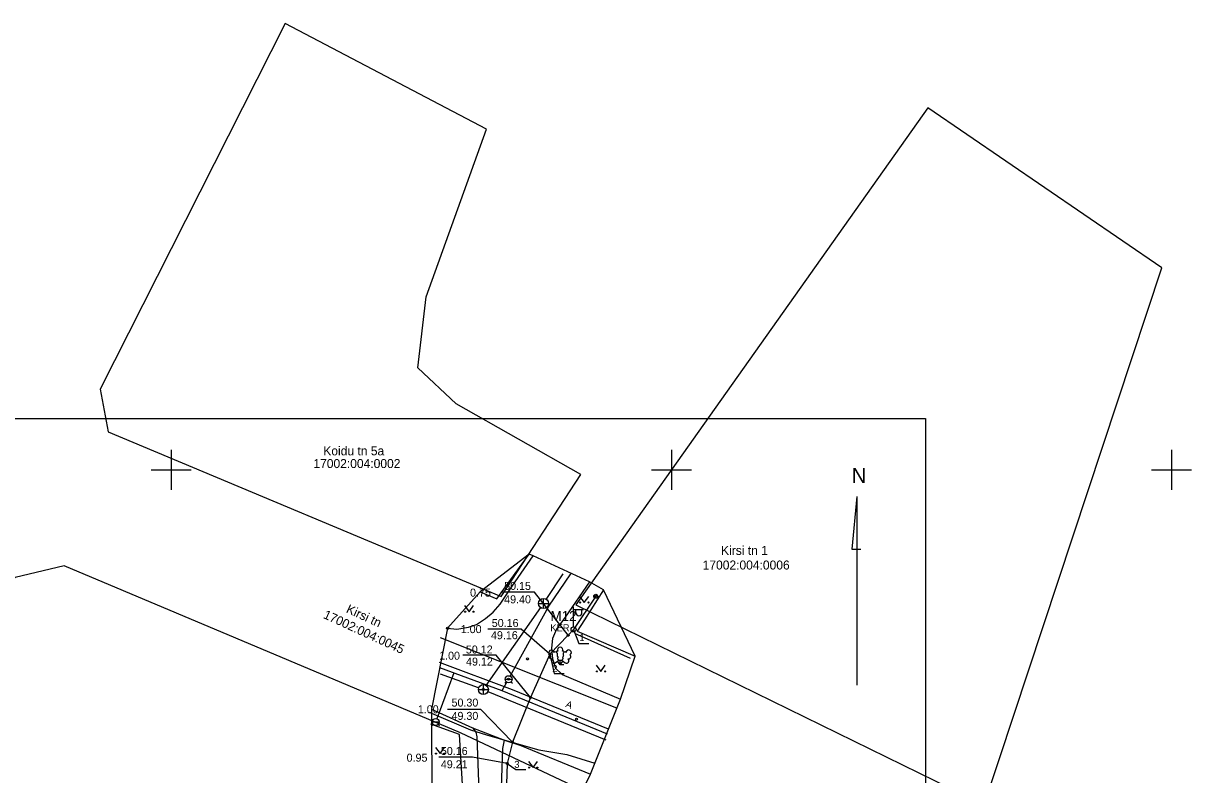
# Model space of a CAD drawing. Extents: x 641969 to 642167, y 6456765 to 6456945.
# Drawn here: x 642035.2 to 642152, y 6456869.5 to 6456944.7 of the extents above; entities that cross this region are included whole.
import ezdxf

# ---------------------------------------------------------------- set-up
doc = ezdxf.new("R2010")
doc.units = 0
for name, color, linetype in [('ABIJOONIS', 7, 'Continuous'), ('AED', 7, 'Continuous'), ('HALJASTUS', 7, 'Continuous'), ('KKAEV', 7, 'Continuous'), ('KTRASS', 7, 'Continuous'), ('MOOTMPUNKT', 7, 'Continuous'), ('MOOTPIIR', 7, 'Continuous'), ('MPKAABEL', 7, 'Continuous'), ('PIIR', 7, 'Continuous'), ('POST', 7, 'Continuous'), ('PUU', 7, 'Continuous'), ('SITRASS', 7, 'Continuous'), ('TEE', 7, 'Continuous'), ('VKAEV', 7, 'Continuous'), ('VORK', 7, 'Continuous'), ('VORMISTUS', 7, 'Continuous'), ('VTRASS', 7, 'Continuous')]:
    doc.layers.add(name, color=color, linetype=linetype)

msp = doc.modelspace()

# ---------------------------------------------------------------- linework, layer by layer
at = {"layer": 'ABIJOONIS'}
for points in [[(642090.22, 6456884.04), (642090.73, 6456882.64), (642091.73, 6456882.64)], [(642087.85, 6456881.57), (642088.27, 6456879.64), (642089.27, 6456879.64)], [(642083.59, 6456870.64), (642084.45, 6456870.04), (642085.45, 6456870.04)]]:
    msp.add_lwpolyline(points, dxfattribs=at)
at = {"layer": 'AED'}
for points in [[(642080.88, 6456887.81), (642082.54, 6456887.1), (642085.79, 6456891.55)], [(642093.22, 6456888.01), (642091.31, 6456885.01), (642090.57, 6456883.85), (642096.38, 6456881.36)]]:
    msp.add_lwpolyline(points, dxfattribs=at)
at = {"layer": 'HALJASTUS'}
for p, q in [((642090.82, 6456887.33), (642091.28, 6456886.73)), ((642091.28, 6456886.73), (642091.73, 6456887.33)), ((642079.31, 6456886.42), (642079.78, 6456885.81)), ((642079.78, 6456885.81), (642080.22, 6456886.42)), ((642090.32, 6456883.66), (642095.86, 6456881.17)), ((642092.49, 6456880.45), (642092.95, 6456879.84)), ((642092.95, 6456879.84), (642093.39, 6456880.45)), ((642076.41, 6456872.23), (642076.88, 6456871.62)), ((642076.88, 6456871.62), (642077.32, 6456872.23)), ((642085.71, 6456870.83), (642086.18, 6456870.22)), ((642086.18, 6456870.22), (642086.62, 6456870.83))]:
    msp.add_line(p, q, dxfattribs=at)
msp.add_lwpolyline([(642075.31, 6456862.16), (642079.52, 6456861.89), (642078.83, 6456873.52), (642075.94, 6456874.57)], dxfattribs=at)
for centre in [(642090.88, 6456886.73), (642091.71, 6456886.73), (642079.38, 6456885.81), (642080.21, 6456885.81), (642092.55, 6456879.84), (642093.38, 6456879.84), (642076.47, 6456871.62), (642077.3, 6456871.62), (642085.77, 6456870.22), (642086.6, 6456870.22)]:
    msp.add_circle(centre, 0.055, dxfattribs=at)
at = {"layer": 'KKAEV'}
for p, q in [((642087.22, 6456886.13), (642087.22, 6456887.13)), ((642086.72, 6456886.63), (642087.72, 6456886.63)), ((642080.7, 6456878.02), (642081.7, 6456878.02)), ((642081.2, 6456877.52), (642081.2, 6456878.52))]:
    msp.add_line(p, q, dxfattribs=at)
for centre in [(642087.22, 6456886.63), (642081.2, 6456878.02)]:
    msp.add_circle(centre, 0.5, dxfattribs=at)
at = {"layer": 'KTRASS'}
for p, q in [((642087.49, 6456887.04), (642089.18, 6456889.6)), ((642081.48, 6456878.43), (642086.93, 6456886.22)), ((642094.55, 6456876.16), (642076.9, 6456883.21)), ((642080.73, 6456878.19), (642076.9, 6456879.57)), ((642081.66, 6456877.83), (642093.45, 6456873.01))]:
    msp.add_line(p, q, dxfattribs=at)
msp.add_lwpolyline([(642093.7, 6456874.05), (642084.1, 6456878), (642076.83, 6456880.72)], dxfattribs=at)
at = {"layer": 'MOOTMPUNKT'}
for centre in [(642092.44, 6456887.35), (642077.63, 6456884.15), (642089.67, 6456883.45), (642087.85, 6456881.57), (642085.6, 6456881.08), (642083.72, 6456879.06), (642081.2, 6456878.02), (642085.92, 6456877.23), (642090.52, 6456875.05), (642084.12, 6456872.77), (642083.59, 6456870.64)]:
    msp.add_circle(centre, 0.1, dxfattribs=at)
at = {"layer": 'MOOTPIIR'}
msp.add_lwpolyline([(642075.27, 6456809.15), (642076.87, 6456807.97), (642089.76, 6456806.06), (642094.07, 6456815.33), (642089.22, 6456823.81), (642091.21, 6456835.11), (642091.87, 6456848.07), (642090.32, 6456865.44), (642091.06, 6456867.75), (642091.9, 6456869.56), (642094.92, 6456877.06), (642096.38, 6456881.36), (642093.22, 6456888.01), (642091.82, 6456888.79), (642086.17, 6456891.39), (642085.79, 6456891.55), (642080.88, 6456887.81), (642077.63, 6456884.15), (642076, 6456876.05), (642076.08, 6456857.69), (642076.07, 6456857.59), (642077.32, 6456838)], close=True, dxfattribs=at)
at = {"layer": 'MPKAABEL'}
for points in [[(642089.67, 6456883.45), (642086.32, 6456887.75), (642082.98, 6456887.75)], [(642090.22, 6456884.04), (642089.67, 6456883.45), (642087.85, 6456881.57), (642085.92, 6456877.23), (642084.12, 6456872.77), (642083.59, 6456870.64), (642083.47, 6456867.53), (642083.78, 6456858.47), (642084.45, 6456851.76), (642085.48, 6456843.01), (642086.01, 6456837.18), (642086.14, 6456834.75), (642085.85, 6456829.74), (642085.53, 6456827.46), (642084.28, 6456822.35), (642083.55, 6456820.17), (642081.05, 6456814.7), (642078.93, 6456810.72), (642079.13, 6456810.56)], [(642090.22, 6456884.04), (642089.67, 6456883.45), (642087.85, 6456881.57), (642085.92, 6456877.23), (642084.12, 6456872.77), (642083.59, 6456870.64), (642083.47, 6456867.53), (642083.78, 6456858.47), (642084.45, 6456851.76), (642085.48, 6456843.01), (642086.01, 6456837.18), (642086.14, 6456834.75), (642085.85, 6456829.74), (642085.53, 6456827.46), (642084.28, 6456822.35), (642083.55, 6456820.17), (642081.05, 6456814.7), (642078.93, 6456810.72), (642079.13, 6456810.56)], [(642087.85, 6456881.57), (642084.98, 6456884.07), (642081.64, 6456884.07)], [(642085.92, 6456877.23), (642082.47, 6456881.46), (642079.14, 6456881.46)], [(642084.12, 6456872.77), (642080.96, 6456876.04), (642077.62, 6456876.04)], [(642083.59, 6456870.64), (642080.1, 6456871.27), (642076.76, 6456871.27)]]:
    msp.add_lwpolyline(points, dxfattribs=at)
at = {"layer": 'PIIR'}
for points in [[(642061.38, 6456944.66), (642042.89, 6456908.08), (642043.7, 6456903.8), (642082.97, 6456887.33), (642090.93, 6456899.53), (642078.47, 6456906.61), (642074.66, 6456910.19), (642075.49, 6456917.3), (642081.5, 6456934.07)], [(642131.27, 6456866.48), (642149.01, 6456920.22), (642125.64, 6456936.21), (642090.43, 6456886.5)]]:
    msp.add_lwpolyline(points, close=True, dxfattribs=at)
msp.add_lwpolyline([(642081.98, 6456788.87), (642083.74, 6456791.21), (642072.24, 6456799.2), (642086.24, 6456824.37), (642087.8, 6456824.43), (642100.68, 6456863.43), (642078.92, 6456873.68), (642039.31, 6456890.41), (642034.4, 6456889.23), (642017.88, 6456874.7), (642036.25, 6456827.28), (642049.2, 6456792.67), (642054.11, 6456788.87)], dxfattribs=at)
at = {"layer": 'POST'}
for p, q in [((642092.44, 6456887.35), (642090.22, 6456884.04)), ((642090.22, 6456884.29), (642090.22, 6456886.29)), ((642090.22, 6456886.04), (642091.22, 6456886.04)), ((642090.44, 6456885.72), (642090.44, 6456886.04)), ((642091.05, 6456885.72), (642091.05, 6456886.04)), ((642090.22, 6456884.04), (642090.22, 6456884.04))]:
    msp.add_line(p, q, dxfattribs=at)
for centre, radius in [((642092.44, 6456887.35), 0.2), ((642090.22, 6456884.04), 0.25)]:
    msp.add_circle(centre, radius, dxfattribs=at)
msp.add_arc((642090.75, 6456885.72), 0.306, 180, 0, dxfattribs=at)
at = {"layer": 'PUU'}
for p, q in [((642088.37, 6456880.7), (642088.73, 6456880.95)), ((642088.88, 6456880.48), (642088.6, 6456880.86)), ((642088.73, 6456880.95), (642089.03, 6456880.95)), ((642088.88, 6456880.48), (642088.88, 6456880.95)), ((642088.88, 6456880.48), (642089.15, 6456880.87)), ((642089.26, 6456880.48), (642088.88, 6456880.48)), ((642089.03, 6456880.95), (642089.39, 6456880.71))]:
    msp.add_line(p, q, dxfattribs=at)
for points in [[(642088.47, 6456881.77), (642088.57, 6456881.66), (642088.59, 6456881.63), (642088.59, 6456881.58), (642088.57, 6456881.49), (642088.57, 6456881.44), (642088.59, 6456881.36), (642088.63, 6456881.27), (642088.64, 6456881.23), (642088.64, 6456881.18), (642088.62, 6456881.12), (642088.62, 6456881.09), (642088.64, 6456881.05), (642088.67, 6456881.02), (642088.73, 6456880.95)], [(642089.28, 6456881.78), (642089.19, 6456881.66), (642089.18, 6456881.63), (642089.18, 6456881.58), (642089.19, 6456881.49), (642089.2, 6456881.44), (642089.18, 6456881.36), (642089.14, 6456881.27), (642089.12, 6456881.23), (642089.13, 6456881.18), (642089.15, 6456881.12), (642089.15, 6456881.09), (642089.12, 6456881.05), (642089.1, 6456881.02), (642089.03, 6456880.95)]]:
    msp.add_lwpolyline(points, dxfattribs=at)
for centre, radius, start, end in [((642088, 6456881.71), 0.256, 125.5389, 246.5536), ((642088.02, 6456881.3), 0.224, 125.4667, 288.5349), ((642088, 6456881.71), 0.256, 4.5218, 125.5364), ((642088.38, 6456881.58), 0.202, 65.2382, 130.7412), ((642088.64, 6456881.67), 0.202, 84.7965, 150.2995), ((642088.88, 6456882), 0.256, 90.0013, 211.0159), ((642088.88, 6456882), 0.256, 328.9841, 89.9987), ((642089.12, 6456881.67), 0.202, 34.3857, 95.2035), ((642089.36, 6456881.59), 0.202, 50.3173, 111.1351), ((642089.74, 6456881.73), 0.256, 55.522, 176.5367), ((642089.72, 6456881.31), 0.224, 252.5235, 55.5918), ((642089.74, 6456881.73), 0.256, 294.5049, 55.5195), ((642088.23, 6456880.89), 0.237, 125.5377, 305.5366), ((642089.52, 6456880.9), 0.237, 235.5219, 55.5208)]:
    msp.add_arc(centre, radius, start, end, dxfattribs=at)
at = {"layer": 'SITRASS'}
msp.add_lwpolyline([(642075.77, 6456875.77), (642079.92, 6456874), (642081.51, 6456873.51), (642083.81, 6456872.82), (642086.73, 6456872.01), (642089.56, 6456871.52), (642092.34, 6456870.66)], dxfattribs=at)
at = {"layer": 'TEE'}
for points in [[(642077.63, 6456884.15), (642078.56, 6456884.07), (642079.7, 6456884.28), (642080.52, 6456884.54), (642081.41, 6456885.14), (642082.18, 6456885.75), (642082.87, 6456886.56), (642084.07, 6456888.38), (642086.17, 6456891.39)], [(642091.82, 6456888.79), (642089.37, 6456885.27), (642088.52, 6456884.07), (642088.11, 6456883.12), (642088.02, 6456882.15), (642088.1, 6456881.11), (642088.4, 6456880.15), (642089.07, 6456879.52), (642094.92, 6456877.06)], [(642076, 6456876.05), (642080.1, 6456874.21), (642083.3, 6456872.97), (642084.94, 6456872.42), (642091.9, 6456869.56)], [(642080.1, 6456874.21), (642080.44, 6456873.76), (642080.54, 6456873.29), (642080.93, 6456863.38), (642081.59, 6456856.02), (642082.54, 6456848.72), (642083.23, 6456841.31), (642083.75, 6456834.47), (642083.52, 6456829.36), (642082.54, 6456824.73), (642080.47, 6456819.5), (642077.29, 6456812.97), (642075.27, 6456809.15)], [(642076.87, 6456807.97), (642077.96, 6456809.69), (642082.51, 6456818.85), (642084.54, 6456823.93), (642085.58, 6456829.26), (642085.9, 6456833.94), (642085.31, 6456841.82), (642083.56, 6456856.32), (642082.85, 6456863.31), (642083.14, 6456872.14), (642083.3, 6456872.97)]]:
    msp.add_lwpolyline(points, dxfattribs=at)
at = {"layer": 'VKAEV'}
for p, q in [((642083.36, 6456879.06), (642084.07, 6456879.06)), ((642083.47, 6456878.81), (642083.33, 6456878.67)), ((642083.96, 6456878.81), (642084.1, 6456878.67)), ((642076.19, 6456874.54), (642076.05, 6456874.4)), ((642076.08, 6456874.78), (642076.78, 6456874.78)), ((642076.68, 6456874.54), (642076.82, 6456874.4))]:
    msp.add_line(p, q, dxfattribs=at)
for centre in [(642083.72, 6456879.06), (642076.43, 6456874.78)]:
    msp.add_circle(centre, 0.35, dxfattribs=at)
at = {"layer": 'VORK'}
for p, q in [((642050, 6456902), (642050, 6456898)), ((642100, 6456902), (642100, 6456898)), ((642150, 6456902), (642150, 6456898)), ((642048, 6456900), (642052, 6456900)), ((642098, 6456900), (642102, 6456900)), ((642148, 6456900), (642152, 6456900))]:
    msp.add_line(p, q, dxfattribs=at)
at = {"layer": 'VORMISTUS'}
for p, q in [((642118.52, 6456897.35), (642118.04, 6456892.06)), ((642118.52, 6456897.35), (642118.52, 6456878.45)), ((642118.04, 6456892.06), (642118.94, 6456892.06))]:
    msp.add_line(p, q, dxfattribs=at)
msp.add_lwpolyline([(642125.39, 6456765.12), (642032.89, 6456765.12), (642032.89, 6456905.12), (642125.39, 6456905.12)], close=True, dxfattribs=at)
at = {"layer": 'VTRASS'}
for p, q in [((642078.24, 6456879.71), (642076.55, 6456875.11)), ((642083.07, 6456877.93), (642083.54, 6456878.76))]:
    msp.add_line(p, q, dxfattribs=at)
for points in [[(642083.88, 6456879.37), (642087.74, 6456886.35), (642089.94, 6456889.6)], [(642076.81, 6456880.24), (642083.06, 6456877.93), (642093.57, 6456873.59)]]:
    msp.add_lwpolyline(points, dxfattribs=at)

# ---------------------------------------------------------------- texts
at = {"layer": 'ABIJOONIS'}
for s, p in [(' 1', (642090.54, 6456882.88)), (' 2', (642087.83, 6456879.78)), (' 3', (642084.03, 6456870.19))]:
    msp.add_text(s, height=0.7, dxfattribs=at).set_placement(p)
at = {"layer": 'MPKAABEL'}
for s, p in [('50.15', (642083.28, 6456887.99)), ('0.75', (642079.87, 6456887.32)), ('49.40', (642083.28, 6456886.65)), ('50.16', (642082.04, 6456884.28)), ('1.00', (642078.94, 6456883.67)), ('49.16', (642081.96, 6456883.06)), ('50.12', (642079.45, 6456881.63)), ('1.00', (642076.78, 6456881.01)), ('49.12', (642079.47, 6456880.42)), ('50.30', (642078.02, 6456876.32)), ('1.00', (642074.65, 6456875.65)), ('49.30', (642078.02, 6456874.99)), ('50.16', (642076.95, 6456871.48)), ('0.95', (642073.53, 6456870.81)), ('49.21', (642076.95, 6456870.15))]:
    msp.add_text(s, height=0.8, dxfattribs=at).set_placement(p)
at = {"layer": 'PIIR'}
for s, p in [('Koidu tn 5a', (642065.2, 6456901.45)), ('17002:004:0002', (642064.21, 6456900.18)), ('Kirsi tn 1', (642104.96, 6456891.49)), ('17002:004:0006', (642103.12, 6456890.03))]:
    msp.add_text(s, height=0.9, dxfattribs=at).set_placement(p)
for s, p in [('Kirsi tn', (642067.41, 6456885.76)), ('17002:004:0045', (642065.13, 6456885.2))]:
    msp.add_text(s, height=0.9, rotation=335.3231, dxfattribs=at).set_placement(p)
at = {"layer": 'POST'}
for s, height, p in [('M12', 1, (642087.91, 6456884.88)), ('KER', 0.7, (642087.89, 6456883.85))]:
    msp.add_text(s, height=height, dxfattribs=at).set_placement(p)
at = {"layer": 'TEE'}
msp.add_text('A', height=0.7, rotation=337.6783, dxfattribs=at).set_placement((642089.36, 6456876.3))
at = {"layer": 'VORMISTUS'}
msp.add_text('N', height=1.5, rotation=360, dxfattribs=at).set_placement((642118.03, 6456898.68))

doc.saveas('drawing.dxf')
